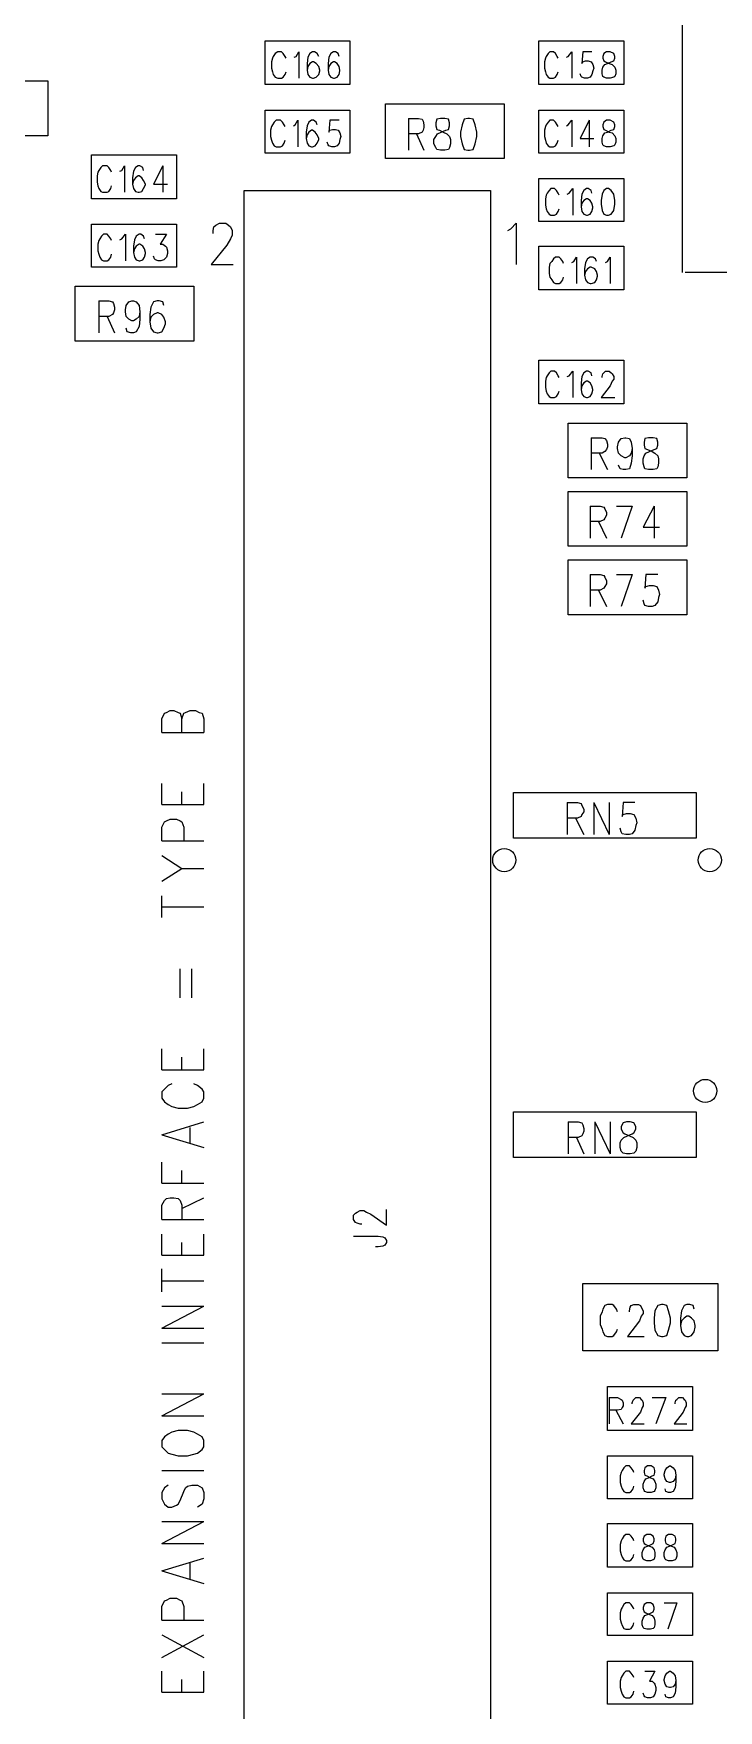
# Model space of a CAD drawing. Extents: x 11.9 to 28.1, y 10.8 to 21.2.
# Drawn here: x 15.631 to 16.382, y 16.204 to 18.042 of the extents above; entities that cross this region are included whole.
import ezdxf

# ---------------------------------------------------------------- set-up
doc = ezdxf.new("R2010")
doc.units = 0
doc.header["$MEASUREMENT"] = 0
doc.layers.add('LAYNR1', color=2, linetype='Continuous')

msp = doc.modelspace()

# ---------------------------------------------------------------- linework, layer by layer
at = {"layer": 'LAYNR1', "color": 7}
for points in [[(16.342, 17.78), (16.342, 18.094)], [(15.885, 18.034), (15.978, 18.034)], [(15.885, 17.986), (15.885, 18.034)], [(15.978, 18.034), (15.978, 17.986)], [(16.185, 17.986), (16.185, 18.034)], [(16.185, 18.034), (16.278, 18.034)], [(16.278, 18.034), (16.278, 17.986)], [(15.908, 18.015), (15.907, 18.017), (15.905, 18.02), (15.903, 18.022), (15.899, 18.022), (15.896, 18.02), (15.894, 18.017), (15.893, 18.015), (15.892, 18.011)], [(15.917, 18.016), (15.919, 18.017), (15.922, 18.022), (15.922, 17.993)], [(15.937, 18.022), (15.934, 18.02), (15.932, 18.016), (15.931, 18.009), (15.931, 18.002), (15.932, 17.997), (15.934, 17.994), (15.937, 17.993)], [(15.944, 18.017), (15.942, 18.02), (15.939, 18.022), (15.937, 18.022)], [(15.96, 18.022), (15.957, 18.02), (15.955, 18.016), (15.954, 18.009), (15.954, 18.002), (15.955, 17.997), (15.957, 17.994), (15.96, 17.993)], [(15.966, 18.017), (15.965, 18.02), (15.962, 18.022), (15.96, 18.022)], [(16.206, 18.015), (16.205, 18.017), (16.203, 18.02), (16.201, 18.022), (16.197, 18.022), (16.195, 18.02), (16.193, 18.017), (16.192, 18.015), (16.191, 18.011), (16.191, 18.004), (16.192, 18), (16.193, 17.997), (16.195, 17.994), (16.197, 17.993), (16.201, 17.993), (16.203, 17.994), (16.205, 17.997), (16.206, 18)], [(16.215, 18.016), (16.217, 18.017), (16.221, 18.022), (16.221, 17.993)], [(16.243, 18.022), (16.233, 18.022), (16.232, 18.009), (16.233, 18.011), (16.236, 18.012), (16.239, 18.012), (16.242, 18.011), (16.244, 18.008), (16.245, 18.004), (16.244, 18.001), (16.243, 17.997), (16.241, 17.994), (16.238, 17.993), (16.235, 17.993), (16.232, 17.994), (16.231, 17.995), (16.23, 17.998)], [(15.892, 18.011), (15.892, 18.004)], [(15.892, 18.004), (15.893, 18), (15.894, 17.997), (15.896, 17.994), (15.899, 17.993), (15.903, 17.993), (15.905, 17.994), (15.907, 17.997), (15.908, 18)], [(15.937, 18.011), (15.934, 18.009), (15.932, 18.006), (15.931, 18.002)], [(15.937, 17.993), (15.938, 17.993), (15.941, 17.994), (15.944, 17.997), (15.945, 18.001), (15.945, 18.002), (15.944, 18.006), (15.941, 18.009), (15.938, 18.011), (15.937, 18.011)], [(15.96, 18.011), (15.957, 18.009), (15.955, 18.006), (15.954, 18.002)], [(15.96, 17.993), (15.961, 17.993), (15.964, 17.994), (15.966, 17.997), (15.967, 18.001), (15.967, 18.002), (15.966, 18.006), (15.964, 18.009), (15.961, 18.011), (15.96, 18.011)], [(15.517, 17.99), (15.647, 17.99)], [(15.647, 17.99), (15.647, 17.93)], [(15.978, 17.986), (15.885, 17.986)], [(16.278, 17.986), (16.185, 17.986)], [(15.885, 17.958), (15.978, 17.958)], [(15.885, 17.911), (15.885, 17.958)], [(15.978, 17.958), (15.978, 17.911)], [(16.017, 17.965), (16.147, 17.965)], [(16.017, 17.905), (16.017, 17.965)], [(16.147, 17.965), (16.147, 17.905)], [(16.185, 17.958), (16.278, 17.958)], [(16.185, 17.911), (16.185, 17.958)], [(16.278, 17.958), (16.278, 17.911)], [(15.892, 17.94), (15.891, 17.936), (15.891, 17.929), (15.892, 17.925)], [(15.904, 17.945), (15.902, 17.947), (15.897, 17.947), (15.895, 17.945), (15.893, 17.942), (15.892, 17.94)], [(15.907, 17.94), (15.906, 17.942), (15.904, 17.945)], [(15.916, 17.941), (15.918, 17.942), (15.921, 17.947), (15.921, 17.918)], [(15.942, 17.942), (15.941, 17.945), (15.938, 17.947), (15.936, 17.947), (15.933, 17.945), (15.931, 17.941), (15.93, 17.934), (15.93, 17.927), (15.931, 17.922), (15.933, 17.919), (15.936, 17.918), (15.937, 17.918)], [(15.966, 17.947), (15.956, 17.947), (15.955, 17.934), (15.956, 17.936), (15.959, 17.937), (15.962, 17.937), (15.965, 17.936), (15.967, 17.933), (15.968, 17.929), (15.967, 17.926), (15.966, 17.922), (15.964, 17.919), (15.961, 17.918), (15.958, 17.918), (15.955, 17.919), (15.954, 17.92), (15.953, 17.923)], [(16.042, 17.949), (16.042, 17.914)], [(16.042, 17.949), (16.053, 17.949), (16.057, 17.948), (16.058, 17.946), (16.059, 17.942), (16.059, 17.939), (16.058, 17.936), (16.057, 17.934), (16.053, 17.932), (16.042, 17.932)], [(16.206, 17.94), (16.205, 17.942), (16.203, 17.945), (16.201, 17.947), (16.197, 17.947), (16.195, 17.945), (16.193, 17.942), (16.192, 17.94), (16.191, 17.936), (16.191, 17.929), (16.192, 17.925), (16.193, 17.922), (16.195, 17.919), (16.197, 17.918), (16.201, 17.918), (16.203, 17.919), (16.205, 17.922), (16.206, 17.925)], [(16.215, 17.941), (16.217, 17.942), (16.221, 17.947), (16.221, 17.918)], [(16.24, 17.947), (16.23, 17.927), (16.245, 17.927)], [(16.24, 17.947), (16.24, 17.918)], [(15.647, 17.93), (15.517, 17.93)], [(15.892, 17.925), (15.893, 17.922), (15.895, 17.919), (15.897, 17.918), (15.902, 17.918), (15.904, 17.919)], [(15.904, 17.919), (15.906, 17.922), (15.907, 17.925)], [(15.937, 17.936), (15.936, 17.936), (15.933, 17.934), (15.931, 17.931), (15.93, 17.927)], [(15.937, 17.918), (15.94, 17.919), (15.942, 17.922), (15.944, 17.926), (15.944, 17.927), (15.942, 17.931), (15.94, 17.934), (15.937, 17.936)], [(16.051, 17.932), (16.059, 17.914)], [(15.695, 17.861), (15.695, 17.909)], [(15.695, 17.909), (15.788, 17.909)], [(15.788, 17.909), (15.788, 17.861)], [(15.978, 17.911), (15.885, 17.911)], [(16.147, 17.905), (16.017, 17.905)], [(16.278, 17.911), (16.185, 17.911)], [(15.702, 17.89), (15.701, 17.886), (15.701, 17.879), (15.702, 17.875)], [(15.714, 17.895), (15.712, 17.897), (15.707, 17.897), (15.705, 17.895), (15.703, 17.892), (15.702, 17.89)], [(15.717, 17.89), (15.716, 17.892), (15.714, 17.895)], [(15.726, 17.891), (15.728, 17.892), (15.731, 17.897), (15.731, 17.868)], [(15.752, 17.892), (15.751, 17.895), (15.748, 17.897), (15.746, 17.897), (15.743, 17.895), (15.741, 17.891), (15.74, 17.884), (15.74, 17.877), (15.741, 17.872), (15.743, 17.869), (15.746, 17.868), (15.747, 17.868)], [(15.747, 17.886), (15.746, 17.886), (15.743, 17.884), (15.741, 17.881), (15.74, 17.877)], [(15.747, 17.868), (15.75, 17.869), (15.752, 17.872), (15.754, 17.876), (15.754, 17.877), (15.752, 17.881), (15.75, 17.884), (15.747, 17.886)], [(15.773, 17.897), (15.763, 17.877), (15.778, 17.877)], [(15.773, 17.897), (15.773, 17.868)], [(15.702, 17.875), (15.703, 17.872), (15.705, 17.869), (15.707, 17.868), (15.712, 17.868), (15.714, 17.869)], [(15.714, 17.869), (15.716, 17.872), (15.717, 17.875)], [(15.862, 15.636), (15.862, 17.87)], [(15.862, 17.87), (16.132, 17.87)], [(16.132, 17.87), (16.132, 15.513)], [(16.185, 17.836), (16.185, 17.883)], [(16.185, 17.883), (16.278, 17.883)], [(16.207, 17.865), (16.206, 17.867), (16.204, 17.87), (16.202, 17.872), (16.198, 17.872), (16.196, 17.87), (16.194, 17.867), (16.193, 17.865), (16.192, 17.861), (16.192, 17.854), (16.193, 17.85), (16.194, 17.847), (16.196, 17.844), (16.198, 17.843), (16.202, 17.843), (16.204, 17.844), (16.206, 17.847), (16.207, 17.85)], [(16.216, 17.866), (16.218, 17.867), (16.222, 17.872), (16.222, 17.843)], [(16.243, 17.867), (16.242, 17.87), (16.239, 17.872), (16.237, 17.872), (16.234, 17.87), (16.232, 17.866), (16.231, 17.859), (16.231, 17.852), (16.232, 17.847), (16.234, 17.844), (16.237, 17.843), (16.238, 17.843), (16.241, 17.844), (16.243, 17.847), (16.244, 17.851), (16.244, 17.852), (16.243, 17.856), (16.241, 17.859), (16.238, 17.861), (16.237, 17.861), (16.234, 17.859), (16.232, 17.856), (16.231, 17.852)], [(16.278, 17.883), (16.278, 17.836)], [(15.788, 17.861), (15.695, 17.861)], [(15.695, 17.786), (15.695, 17.833)], [(15.695, 17.833), (15.788, 17.833)], [(15.788, 17.833), (15.788, 17.786)], [(15.828, 17.823), (15.828, 17.826), (15.829, 17.83), (15.831, 17.832), (15.835, 17.834), (15.842, 17.834), (15.845, 17.832), (15.847, 17.83), (15.849, 17.826), (15.849, 17.821), (15.847, 17.817), (15.843, 17.81), (15.826, 17.789)], [(16.151, 17.826), (16.154, 17.828), (16.16, 17.834), (16.16, 17.789)], [(16.278, 17.836), (16.185, 17.836)], [(15.717, 17.815), (15.716, 17.817), (15.714, 17.82), (15.712, 17.822), (15.708, 17.822), (15.706, 17.82), (15.704, 17.817), (15.703, 17.815), (15.702, 17.811), (15.702, 17.804), (15.703, 17.8), (15.704, 17.797), (15.706, 17.794), (15.708, 17.793), (15.712, 17.793), (15.714, 17.794), (15.716, 17.797), (15.717, 17.8)], [(15.726, 17.816), (15.728, 17.817), (15.732, 17.822), (15.732, 17.793)], [(15.753, 17.817), (15.752, 17.82), (15.749, 17.822), (15.747, 17.822), (15.744, 17.82), (15.742, 17.816), (15.741, 17.809), (15.741, 17.802), (15.742, 17.797), (15.744, 17.794), (15.747, 17.793), (15.748, 17.793), (15.751, 17.794), (15.753, 17.797), (15.754, 17.801), (15.754, 17.802), (15.753, 17.806), (15.751, 17.809), (15.748, 17.811), (15.747, 17.811), (15.744, 17.809), (15.742, 17.806), (15.741, 17.802)], [(15.765, 17.822), (15.777, 17.822), (15.77, 17.811), (15.773, 17.811), (15.776, 17.809), (15.777, 17.808), (15.778, 17.804), (15.778, 17.801), (15.777, 17.797), (15.774, 17.794), (15.771, 17.793), (15.768, 17.793), (15.765, 17.794), (15.764, 17.795), (15.763, 17.798)], [(16.185, 17.761), (16.185, 17.809)], [(16.185, 17.809), (16.278, 17.809)], [(16.212, 17.79), (16.211, 17.792), (16.209, 17.795), (16.207, 17.797), (16.203, 17.797), (16.201, 17.795), (16.199, 17.792), (16.197, 17.79), (16.196, 17.786), (16.196, 17.779), (16.197, 17.775), (16.199, 17.772), (16.201, 17.769), (16.203, 17.768), (16.207, 17.768), (16.209, 17.769), (16.211, 17.772), (16.212, 17.775)], [(16.221, 17.791), (16.223, 17.792), (16.226, 17.797)], [(16.226, 17.797), (16.226, 17.768)], [(16.248, 17.792), (16.247, 17.795), (16.244, 17.797), (16.241, 17.797), (16.238, 17.795), (16.236, 17.791), (16.235, 17.784), (16.235, 17.777), (16.236, 17.772), (16.238, 17.769), (16.241, 17.768), (16.242, 17.768), (16.246, 17.769), (16.248, 17.772), (16.249, 17.776)], [(16.258, 17.791), (16.26, 17.792)], [(16.26, 17.792), (16.263, 17.797), (16.263, 17.768)], [(16.278, 17.809), (16.278, 17.761)], [(15.788, 17.786), (15.695, 17.786)], [(15.826, 17.789), (15.85, 17.789)], [(16.249, 17.777), (16.248, 17.781), (16.246, 17.784), (16.242, 17.786), (16.241, 17.786), (16.238, 17.784), (16.236, 17.781), (16.235, 17.777)], [(16.249, 17.776), (16.249, 17.777)], [(18.702, 17.78), (16.345, 17.78)], [(15.677, 17.705), (15.677, 17.765)], [(15.677, 17.765), (15.807, 17.765)], [(15.807, 17.765), (15.807, 17.705)], [(16.278, 17.761), (16.185, 17.761)], [(15.703, 17.749), (15.703, 17.714)], [(15.703, 17.749), (15.714, 17.749), (15.718, 17.748), (15.719, 17.746), (15.72, 17.742), (15.72, 17.739), (15.719, 17.736), (15.718, 17.734), (15.714, 17.732), (15.703, 17.732)], [(15.748, 17.737), (15.747, 17.732), (15.744, 17.729), (15.741, 17.727), (15.739, 17.727), (15.736, 17.729), (15.733, 17.732), (15.732, 17.737), (15.732, 17.739), (15.733, 17.744), (15.736, 17.748), (15.739, 17.749), (15.741, 17.749), (15.744, 17.748), (15.747, 17.744), (15.748, 17.737), (15.748, 17.729), (15.747, 17.721), (15.744, 17.715), (15.741, 17.714), (15.738, 17.714), (15.734, 17.715), (15.733, 17.719)], [(15.774, 17.744), (15.773, 17.748), (15.769, 17.749), (15.767, 17.749), (15.763, 17.748), (15.76, 17.742), (15.759, 17.734), (15.759, 17.726), (15.76, 17.719), (15.763, 17.715), (15.767, 17.714), (15.768, 17.714), (15.772, 17.715), (15.774, 17.719), (15.776, 17.724), (15.776, 17.726), (15.774, 17.731), (15.772, 17.734), (15.768, 17.736), (15.767, 17.736), (15.763, 17.734), (15.76, 17.731), (15.759, 17.726)], [(15.712, 17.732), (15.72, 17.714)], [(15.807, 17.705), (15.677, 17.705)], [(16.185, 17.684), (16.278, 17.684)], [(16.185, 17.636), (16.185, 17.684)], [(16.278, 17.684), (16.278, 17.636)], [(16.207, 17.665), (16.206, 17.667), (16.204, 17.67), (16.202, 17.672), (16.198, 17.672), (16.196, 17.67), (16.194, 17.667), (16.193, 17.665), (16.192, 17.661), (16.192, 17.654), (16.193, 17.65), (16.194, 17.647), (16.196, 17.644), (16.198, 17.643), (16.202, 17.643), (16.204, 17.644), (16.206, 17.647), (16.207, 17.65)], [(16.216, 17.666), (16.218, 17.667), (16.222, 17.672), (16.222, 17.643)], [(16.243, 17.667), (16.242, 17.67), (16.239, 17.672), (16.237, 17.672), (16.234, 17.67), (16.232, 17.666), (16.231, 17.659), (16.231, 17.652), (16.232, 17.647), (16.234, 17.644), (16.237, 17.643), (16.238, 17.643), (16.241, 17.644), (16.243, 17.647), (16.244, 17.651), (16.244, 17.652), (16.243, 17.656), (16.241, 17.659), (16.238, 17.661), (16.237, 17.661), (16.234, 17.659), (16.232, 17.656), (16.231, 17.652)], [(16.254, 17.665), (16.254, 17.666), (16.255, 17.669), (16.256, 17.67), (16.258, 17.672), (16.262, 17.672), (16.264, 17.67), (16.265, 17.669), (16.267, 17.666), (16.267, 17.663), (16.265, 17.661), (16.263, 17.656), (16.253, 17.643), (16.268, 17.643)], [(16.278, 17.636), (16.185, 17.636)], [(16.217, 17.555), (16.217, 17.615)], [(16.217, 17.615), (16.347, 17.615)], [(16.347, 17.615), (16.347, 17.555)], [(16.242, 17.599), (16.242, 17.564)], [(16.242, 17.599), (16.254, 17.599)], [(16.254, 17.599), (16.257, 17.598)], [(16.257, 17.598), (16.259, 17.596)], [(16.259, 17.596), (16.26, 17.592)], [(16.26, 17.592), (16.26, 17.589)], [(16.271, 17.589), (16.272, 17.594)], [(16.272, 17.594), (16.275, 17.598)], [(16.275, 17.598), (16.279, 17.599)], [(16.279, 17.599), (16.28, 17.599)], [(16.28, 17.599), (16.284, 17.598)], [(16.284, 17.598), (16.286, 17.594)], [(16.286, 17.594), (16.287, 17.587)], [(16.301, 17.598), (16.3, 17.594)], [(16.3, 17.594), (16.3, 17.591)], [(16.3, 17.591), (16.301, 17.587)], [(16.305, 17.599), (16.301, 17.598)], [(16.31, 17.599), (16.305, 17.599)], [(16.314, 17.598), (16.31, 17.599)], [(16.315, 17.594), (16.314, 17.598)], [(16.314, 17.587), (16.315, 17.591)], [(16.315, 17.591), (16.315, 17.594)], [(16.254, 17.582), (16.242, 17.582)], [(16.251, 17.582), (16.26, 17.564)], [(16.257, 17.584), (16.254, 17.582)], [(16.259, 17.586), (16.257, 17.584)], [(16.26, 17.589), (16.259, 17.586)], [(16.271, 17.587), (16.271, 17.589)], [(16.272, 17.582), (16.271, 17.587)], [(16.275, 17.579), (16.272, 17.582)], [(16.279, 17.577), (16.275, 17.579)], [(16.28, 17.577), (16.279, 17.577)], [(16.284, 17.579), (16.28, 17.577)], [(16.286, 17.582), (16.284, 17.579)], [(16.287, 17.587), (16.286, 17.582)], [(16.287, 17.579), (16.286, 17.571)], [(16.287, 17.587), (16.287, 17.579)], [(16.299, 17.576), (16.3, 17.579)], [(16.299, 17.571), (16.299, 17.576)], [(16.3, 17.579), (16.302, 17.582)], [(16.301, 17.587), (16.304, 17.586)], [(16.302, 17.582), (16.306, 17.584)], [(16.304, 17.586), (16.309, 17.584)], [(16.306, 17.584), (16.311, 17.586)], [(16.309, 17.584), (16.312, 17.582)], [(16.311, 17.586), (16.314, 17.587)], [(16.312, 17.582), (16.315, 17.579)], [(16.315, 17.579), (16.316, 17.576)], [(16.316, 17.576), (16.316, 17.571)], [(16.347, 17.555), (16.217, 17.555)], [(16.274, 17.565), (16.272, 17.569)], [(16.277, 17.564), (16.274, 17.565)], [(16.28, 17.564), (16.277, 17.564)], [(16.284, 17.565), (16.28, 17.564)], [(16.286, 17.571), (16.284, 17.565)], [(16.3, 17.567), (16.299, 17.571)], [(16.301, 17.565), (16.3, 17.567)], [(16.305, 17.564), (16.301, 17.565)], [(16.31, 17.564), (16.305, 17.564)], [(16.314, 17.565), (16.31, 17.564)], [(16.315, 17.567), (16.314, 17.565)], [(16.316, 17.571), (16.315, 17.567)], [(16.217, 17.48), (16.217, 17.54)], [(16.217, 17.54), (16.347, 17.54)], [(16.347, 17.54), (16.347, 17.48)], [(16.241, 17.524), (16.241, 17.489)], [(16.241, 17.524), (16.252, 17.524)], [(16.252, 17.524), (16.256, 17.523)], [(16.256, 17.523), (16.257, 17.521)], [(16.257, 17.521), (16.259, 17.517)], [(16.259, 17.517), (16.259, 17.514)], [(16.27, 17.524), (16.287, 17.524)], [(16.287, 17.524), (16.275, 17.489)], [(16.311, 17.524), (16.299, 17.501)], [(16.311, 17.524), (16.311, 17.489)], [(16.252, 17.507), (16.241, 17.507)], [(16.25, 17.507), (16.259, 17.489)], [(16.256, 17.509), (16.252, 17.507)], [(16.257, 17.511), (16.256, 17.509)], [(16.259, 17.514), (16.257, 17.511)], [(16.299, 17.501), (16.317, 17.501)], [(16.347, 17.48), (16.217, 17.48)], [(16.217, 17.405), (16.217, 17.465)], [(16.217, 17.465), (16.347, 17.465)], [(16.347, 17.465), (16.347, 17.405)], [(16.241, 17.449), (16.241, 17.414)], [(16.241, 17.449), (16.252, 17.449)], [(16.252, 17.449), (16.256, 17.448)], [(16.256, 17.448), (16.257, 17.446)], [(16.257, 17.446), (16.259, 17.442)], [(16.27, 17.449), (16.287, 17.449)], [(16.287, 17.449), (16.275, 17.414)], [(16.302, 17.449), (16.301, 17.434)], [(16.315, 17.449), (16.302, 17.449)], [(16.252, 17.432), (16.241, 17.432)], [(16.25, 17.432), (16.259, 17.414)], [(16.256, 17.434), (16.252, 17.432)], [(16.257, 17.436), (16.256, 17.434)], [(16.259, 17.439), (16.257, 17.436)], [(16.259, 17.442), (16.259, 17.439)], [(16.301, 17.434), (16.302, 17.436)], [(16.302, 17.436), (16.306, 17.437)], [(16.306, 17.437), (16.31, 17.437)], [(16.31, 17.437), (16.314, 17.436)], [(16.314, 17.436), (16.316, 17.432)], [(16.316, 17.432), (16.317, 17.427)], [(16.317, 17.427), (16.316, 17.424)], [(16.3, 17.417), (16.299, 17.421)], [(16.301, 17.415), (16.3, 17.417)], [(16.305, 17.414), (16.301, 17.415)], [(16.309, 17.414), (16.305, 17.414)], [(16.312, 17.415), (16.309, 17.414)], [(16.315, 17.419), (16.312, 17.415)], [(16.316, 17.424), (16.315, 17.419)], [(16.347, 17.405), (16.217, 17.405)], [(15.772, 17.291), (15.775, 17.297)], [(15.775, 17.297), (15.777, 17.298)], [(15.777, 17.298), (15.781, 17.3)], [(15.781, 17.3), (15.785, 17.3)], [(15.785, 17.3), (15.79, 17.298)], [(15.79, 17.298), (15.792, 17.297)], [(15.792, 17.297), (15.794, 17.291)], [(15.794, 17.291), (15.796, 17.297)], [(15.796, 17.297), (15.798, 17.298)], [(15.798, 17.298), (15.803, 17.3)], [(15.803, 17.3), (15.809, 17.3)], [(15.809, 17.3), (15.813, 17.298)], [(15.813, 17.298), (15.816, 17.297)], [(15.816, 17.297), (15.818, 17.291)], [(15.772, 17.276), (15.772, 17.291)], [(15.794, 17.276), (15.794, 17.291)], [(15.818, 17.291), (15.818, 17.276)], [(15.772, 17.276), (15.818, 17.276)], [(15.772, 17.197), (15.772, 17.22)], [(15.794, 17.197), (15.794, 17.211)], [(15.818, 17.197), (15.818, 17.22)], [(16.157, 17.21), (16.357, 17.21)], [(16.157, 17.16), (16.157, 17.21)], [(16.357, 17.21), (16.357, 17.16)], [(15.772, 17.197), (15.818, 17.197)], [(16.216, 17.199), (16.216, 17.164)], [(16.216, 17.199), (16.227, 17.199)], [(16.227, 17.199), (16.231, 17.198)], [(16.231, 17.198), (16.232, 17.196)], [(16.232, 17.186), (16.231, 17.184)], [(16.232, 17.196), (16.234, 17.192)], [(16.234, 17.189), (16.232, 17.186)], [(16.234, 17.192), (16.234, 17.189)], [(16.245, 17.199), (16.245, 17.164)], [(16.245, 17.199), (16.262, 17.164)], [(16.262, 17.199), (16.262, 17.164)], [(16.277, 17.199), (16.276, 17.184)], [(16.276, 17.184), (16.277, 17.186)], [(16.29, 17.199), (16.277, 17.199)], [(16.277, 17.186), (16.281, 17.187)], [(16.281, 17.187), (16.285, 17.187)], [(16.285, 17.187), (16.289, 17.186)], [(16.289, 17.186), (16.291, 17.182)], [(15.772, 17.172), (15.775, 17.178)], [(15.772, 17.157), (15.772, 17.172)], [(15.775, 17.178), (15.777, 17.179)], [(15.777, 17.179), (15.781, 17.181)], [(15.781, 17.181), (15.788, 17.181)], [(15.788, 17.181), (15.792, 17.179)], [(15.792, 17.179), (15.794, 17.178)], [(15.794, 17.178), (15.796, 17.172)], [(15.796, 17.172), (15.796, 17.157)], [(16.227, 17.182), (16.216, 17.182)], [(16.225, 17.182), (16.234, 17.164)], [(16.231, 17.184), (16.227, 17.182)], [(16.275, 17.167), (16.274, 17.171)], [(16.276, 17.165), (16.275, 17.167)], [(16.29, 17.169), (16.287, 17.165)], [(16.291, 17.174), (16.29, 17.169)], [(16.291, 17.182), (16.292, 17.177)], [(16.292, 17.177), (16.291, 17.174)], [(15.772, 17.157), (15.818, 17.157)], [(16.357, 17.16), (16.157, 17.16)], [(16.28, 17.164), (16.276, 17.165)], [(16.284, 17.164), (16.28, 17.164)], [(16.287, 17.165), (16.284, 17.164)], [(15.772, 17.141), (15.794, 17.127)], [(15.772, 17.113), (15.794, 17.127)], [(15.794, 17.127), (15.818, 17.127)], [(15.772, 17.073), (15.772, 17.097)], [(15.772, 17.085), (15.818, 17.085)], [(15.792, 16.985), (15.792, 17.017)], [(15.805, 16.985), (15.805, 17.017)], [(15.772, 16.906), (15.772, 16.929)], [(15.818, 16.906), (15.818, 16.929)], [(15.794, 16.906), (15.794, 16.92)], [(15.772, 16.906), (15.818, 16.906)], [(15.775, 16.885), (15.772, 16.882)], [(15.772, 16.882), (15.772, 16.875)], [(15.772, 16.875), (15.775, 16.871)], [(15.779, 16.889), (15.775, 16.885)], [(15.783, 16.891), (15.779, 16.889)], [(15.811, 16.889), (15.807, 16.891)], [(15.816, 16.885), (15.811, 16.889)], [(15.818, 16.882), (15.816, 16.885)], [(15.816, 16.871), (15.818, 16.875)], [(15.818, 16.875), (15.818, 16.882)], [(15.775, 16.871), (15.779, 16.868)], [(15.779, 16.868), (15.783, 16.866)], [(15.783, 16.866), (15.79, 16.864)], [(15.79, 16.864), (15.8, 16.864)], [(15.8, 16.864), (15.807, 16.866)], [(15.807, 16.866), (15.811, 16.868)], [(15.811, 16.868), (15.816, 16.871)], [(16.157, 16.81), (16.157, 16.86)], [(16.157, 16.86), (16.357, 16.86)], [(16.357, 16.86), (16.357, 16.81)], [(15.772, 16.835), (15.818, 16.849)], [(15.803, 16.826), (15.803, 16.843)], [(16.217, 16.849), (16.217, 16.814)], [(16.217, 16.849), (16.228, 16.849), (16.232, 16.848), (16.233, 16.846), (16.234, 16.842), (16.234, 16.839), (16.233, 16.836), (16.232, 16.834), (16.228, 16.832), (16.217, 16.832)], [(16.246, 16.849), (16.246, 16.814)], [(16.246, 16.849), (16.263, 16.814)], [(16.263, 16.849), (16.263, 16.814)], [(15.772, 16.835), (15.818, 16.821)], [(16.226, 16.832), (16.234, 16.814)], [(15.772, 16.782), (15.772, 16.805)], [(16.357, 16.81), (16.157, 16.81)], [(15.772, 16.782), (15.818, 16.782)], [(15.794, 16.782), (15.794, 16.796)], [(15.772, 16.758), (15.775, 16.763)], [(15.775, 16.763), (15.777, 16.765)], [(15.777, 16.765), (15.781, 16.766)], [(15.781, 16.766), (15.785, 16.766)], [(15.785, 16.766), (15.79, 16.765)], [(15.79, 16.765), (15.792, 16.763)], [(15.792, 16.763), (15.794, 16.758)], [(15.794, 16.754), (15.818, 16.766)], [(15.772, 16.742), (15.772, 16.758)], [(15.794, 16.758), (15.794, 16.742)], [(15.991, 16.737), (15.989, 16.737), (15.986, 16.738), (15.984, 16.739), (15.982, 16.742), (15.982, 16.747), (15.984, 16.749), (15.986, 16.75), (15.989, 16.752), (15.993, 16.752), (15.996, 16.75), (16.001, 16.748), (16.018, 16.736), (16.018, 16.753)], [(15.772, 16.742), (15.818, 16.742)], [(15.772, 16.703), (15.772, 16.726)], [(15.818, 16.703), (15.818, 16.726)], [(15.794, 16.703), (15.794, 16.717)], [(15.982, 16.724), (16.009, 16.724), (16.014, 16.723), (16.016, 16.722), (16.018, 16.719), (16.018, 16.717), (16.016, 16.714), (16.014, 16.713), (16.009, 16.712), (16.006, 16.712)], [(15.772, 16.703), (15.818, 16.703)], [(15.772, 16.663), (15.772, 16.688)], [(15.772, 16.675), (15.818, 16.675)], [(16.233, 16.598), (16.233, 16.672)], [(16.233, 16.672), (16.381, 16.672)], [(16.381, 16.672), (16.381, 16.598)], [(15.772, 16.623), (15.818, 16.647)], [(15.772, 16.647), (15.818, 16.647)], [(16.254, 16.641), (16.252, 16.636)], [(16.252, 16.636), (16.252, 16.627)], [(16.255, 16.644), (16.254, 16.641)], [(16.257, 16.648), (16.255, 16.644)], [(16.26, 16.649), (16.257, 16.648)], [(16.265, 16.649), (16.26, 16.649)], [(16.267, 16.648), (16.265, 16.649)], [(16.27, 16.644), (16.267, 16.648)], [(16.271, 16.641), (16.27, 16.644)], [(16.284, 16.642), (16.285, 16.646)], [(16.284, 16.641), (16.284, 16.642)], [(16.285, 16.646), (16.286, 16.648)], [(16.286, 16.648), (16.289, 16.649)], [(16.289, 16.649), (16.294, 16.649)], [(16.294, 16.649), (16.296, 16.648)], [(16.297, 16.636), (16.295, 16.631)], [(16.296, 16.648), (16.297, 16.646)], [(16.297, 16.646), (16.299, 16.642)], [(16.299, 16.639), (16.297, 16.636)], [(16.299, 16.642), (16.299, 16.639)], [(16.312, 16.642), (16.311, 16.634)], [(16.311, 16.634), (16.311, 16.629)], [(16.315, 16.648), (16.312, 16.642)], [(16.319, 16.649), (16.315, 16.648)], [(16.321, 16.649), (16.319, 16.649)], [(16.325, 16.648), (16.321, 16.649)], [(16.327, 16.642), (16.325, 16.648)], [(16.329, 16.634), (16.327, 16.642)], [(16.329, 16.629), (16.329, 16.634)], [(16.341, 16.642), (16.34, 16.634)], [(16.34, 16.634), (16.34, 16.626)], [(16.344, 16.648), (16.341, 16.642)], [(16.344, 16.634), (16.341, 16.631)], [(16.347, 16.649), (16.344, 16.648)], [(16.347, 16.636), (16.344, 16.634)], [(16.35, 16.649), (16.347, 16.649)], [(16.349, 16.636), (16.347, 16.636)], [(16.352, 16.634), (16.349, 16.636)], [(16.354, 16.648), (16.35, 16.649)], [(16.355, 16.631), (16.352, 16.634)], [(16.355, 16.644), (16.354, 16.648)], [(15.772, 16.623), (15.818, 16.623)], [(16.252, 16.627), (16.254, 16.622)], [(16.254, 16.622), (16.255, 16.619)], [(16.255, 16.619), (16.257, 16.615)], [(16.267, 16.615), (16.27, 16.619)], [(16.27, 16.619), (16.271, 16.622)], [(16.295, 16.631), (16.282, 16.614)], [(16.311, 16.629), (16.312, 16.621)], [(16.312, 16.621), (16.315, 16.615)], [(16.325, 16.615), (16.327, 16.621)], [(16.327, 16.621), (16.329, 16.629)], [(16.341, 16.631), (16.34, 16.626)], [(16.34, 16.626), (16.341, 16.619)], [(16.341, 16.619), (16.344, 16.615)], [(16.352, 16.615), (16.355, 16.619)], [(16.356, 16.626), (16.355, 16.631)], [(16.355, 16.619), (16.356, 16.624)], [(16.356, 16.624), (16.356, 16.626)], [(15.772, 16.607), (15.818, 16.607)], [(16.381, 16.598), (16.233, 16.598)], [(16.257, 16.615), (16.26, 16.614)], [(16.26, 16.614), (16.265, 16.614)], [(16.265, 16.614), (16.267, 16.615)], [(16.282, 16.614), (16.3, 16.614)], [(16.315, 16.615), (16.319, 16.614)], [(16.319, 16.614), (16.321, 16.614)], [(16.321, 16.614), (16.325, 16.615)], [(16.344, 16.615), (16.347, 16.614)], [(16.347, 16.614), (16.349, 16.614)], [(16.349, 16.614), (16.352, 16.615)], [(15.772, 16.527), (15.818, 16.551)], [(15.772, 16.551), (15.818, 16.551)], [(16.26, 16.511), (16.26, 16.559)], [(16.26, 16.559), (16.353, 16.559)], [(16.262, 16.547), (16.262, 16.518)], [(16.262, 16.547), (16.271, 16.547), (16.275, 16.545), (16.276, 16.544), (16.277, 16.541), (16.277, 16.538), (16.276, 16.536), (16.275, 16.534), (16.271, 16.533), (16.262, 16.533)], [(16.287, 16.54), (16.287, 16.541), (16.288, 16.544), (16.289, 16.545), (16.291, 16.547), (16.295, 16.547), (16.297, 16.545), (16.298, 16.544), (16.299, 16.541), (16.299, 16.538), (16.298, 16.536), (16.296, 16.531), (16.286, 16.518), (16.3, 16.518)], [(16.309, 16.547), (16.324, 16.547)], [(16.324, 16.547), (16.313, 16.518)], [(16.334, 16.54), (16.334, 16.541), (16.335, 16.544)], [(16.335, 16.544), (16.336, 16.545), (16.338, 16.547), (16.342, 16.547), (16.344, 16.545), (16.345, 16.544), (16.346, 16.541)], [(16.353, 16.559), (16.353, 16.511)], [(15.772, 16.527), (15.818, 16.527)], [(16.269, 16.533), (16.277, 16.518)], [(16.346, 16.538), (16.345, 16.536), (16.343, 16.531), (16.333, 16.518), (16.347, 16.518)], [(16.346, 16.541), (16.346, 16.538)], [(15.779, 16.507), (15.775, 16.504)], [(15.783, 16.509), (15.779, 16.507)], [(15.79, 16.511), (15.783, 16.509)], [(15.8, 16.511), (15.79, 16.511)], [(15.807, 16.509), (15.8, 16.511)], [(15.811, 16.507), (15.807, 16.509)], [(15.816, 16.504), (15.811, 16.507)], [(16.353, 16.511), (16.26, 16.511)], [(15.775, 16.504), (15.772, 16.5)], [(15.772, 16.5), (15.772, 16.493)], [(15.772, 16.493), (15.775, 16.49)], [(15.775, 16.49), (15.779, 16.486)], [(15.811, 16.486), (15.816, 16.49)], [(15.818, 16.5), (15.816, 16.504)], [(15.816, 16.49), (15.818, 16.493)], [(15.818, 16.493), (15.818, 16.5)], [(15.779, 16.486), (15.783, 16.485)], [(15.783, 16.485), (15.79, 16.483)], [(15.79, 16.483), (15.8, 16.483)], [(15.8, 16.483), (15.807, 16.485)], [(15.807, 16.485), (15.811, 16.486)], [(16.26, 16.436), (16.26, 16.483)], [(16.26, 16.483), (16.353, 16.483)], [(16.289, 16.465), (16.288, 16.467), (16.286, 16.47), (16.284, 16.472), (16.28, 16.472), (16.278, 16.47), (16.276, 16.467), (16.275, 16.465), (16.274, 16.461), (16.274, 16.454), (16.275, 16.45), (16.276, 16.447), (16.278, 16.444), (16.28, 16.443), (16.284, 16.443), (16.286, 16.444), (16.288, 16.447), (16.289, 16.45)], [(16.335, 16.462), (16.334, 16.458), (16.332, 16.455), (16.329, 16.454), (16.328, 16.454), (16.325, 16.455), (16.323, 16.458), (16.322, 16.462), (16.322, 16.463), (16.323, 16.467), (16.325, 16.47), (16.328, 16.472), (16.329, 16.472), (16.332, 16.47), (16.334, 16.467), (16.335, 16.462), (16.335, 16.455), (16.334, 16.448), (16.332, 16.444), (16.329, 16.443), (16.327, 16.443), (16.324, 16.444), (16.323, 16.447)], [(16.353, 16.483), (16.353, 16.436)], [(15.772, 16.467), (15.818, 16.467)], [(15.779, 16.451), (15.775, 16.448)], [(15.8, 16.45), (15.805, 16.451)], [(15.805, 16.451), (15.811, 16.451)], [(15.811, 16.451), (15.816, 16.448)], [(15.775, 16.448), (15.772, 16.443)], [(15.772, 16.443), (15.772, 16.436)], [(15.772, 16.436), (15.775, 16.43)], [(15.79, 16.43), (15.792, 16.434)], [(15.792, 16.434), (15.796, 16.444)], [(15.796, 16.444), (15.798, 16.448)], [(15.798, 16.448), (15.8, 16.45)], [(15.816, 16.448), (15.818, 16.443)], [(15.818, 16.436), (15.816, 16.43)], [(15.818, 16.443), (15.818, 16.436)], [(16.353, 16.436), (16.26, 16.436)], [(15.775, 16.43), (15.779, 16.427)], [(15.779, 16.427), (15.783, 16.427)], [(15.783, 16.427), (15.788, 16.429)], [(15.788, 16.429), (15.79, 16.43)], [(15.816, 16.43), (15.811, 16.427)], [(15.772, 16.387), (15.818, 16.411)], [(15.772, 16.411), (15.818, 16.411)], [(16.26, 16.361), (16.26, 16.409)], [(16.26, 16.409), (16.353, 16.409)], [(16.289, 16.39), (16.288, 16.392), (16.286, 16.395), (16.284, 16.397), (16.28, 16.397), (16.278, 16.395), (16.276, 16.392), (16.275, 16.39), (16.274, 16.386), (16.274, 16.379), (16.275, 16.375), (16.276, 16.372), (16.278, 16.369), (16.28, 16.368), (16.284, 16.368), (16.286, 16.369), (16.288, 16.372), (16.289, 16.375)], [(16.303, 16.397), (16.3, 16.395), (16.299, 16.392), (16.299, 16.39), (16.3, 16.387), (16.302, 16.386), (16.306, 16.384), (16.309, 16.383), (16.311, 16.38), (16.312, 16.377)], [(16.301, 16.383), (16.304, 16.384), (16.308, 16.386), (16.31, 16.387), (16.311, 16.39), (16.311, 16.392), (16.31, 16.395), (16.307, 16.397), (16.303, 16.397)], [(16.324, 16.395), (16.323, 16.392), (16.323, 16.39), (16.324, 16.387)], [(16.327, 16.397), (16.324, 16.395)], [(16.335, 16.392), (16.334, 16.395), (16.331, 16.397), (16.327, 16.397)], [(16.353, 16.409), (16.353, 16.361)], [(15.772, 16.387), (15.818, 16.387)], [(16.312, 16.373), (16.311, 16.37), (16.31, 16.369), (16.307, 16.368), (16.303, 16.368), (16.3, 16.369), (16.299, 16.37), (16.298, 16.373), (16.298, 16.377), (16.299, 16.38), (16.301, 16.383)], [(16.312, 16.377), (16.312, 16.373)], [(16.324, 16.369), (16.323, 16.37), (16.322, 16.373), (16.322, 16.377), (16.323, 16.38), (16.325, 16.383), (16.328, 16.384), (16.332, 16.386), (16.334, 16.387), (16.335, 16.39)], [(16.324, 16.387), (16.326, 16.386), (16.33, 16.384), (16.333, 16.383), (16.335, 16.38)], [(16.335, 16.39), (16.335, 16.392)], [(16.335, 16.38), (16.336, 16.377), (16.336, 16.373), (16.335, 16.37)], [(15.772, 16.357), (15.818, 16.371)], [(15.803, 16.348), (15.803, 16.366)], [(16.353, 16.361), (16.26, 16.361)], [(16.335, 16.37), (16.334, 16.369), (16.331, 16.368), (16.327, 16.368), (16.324, 16.369)], [(15.772, 16.357), (15.818, 16.343)], [(15.772, 16.318), (15.775, 16.324)], [(15.775, 16.324), (15.777, 16.325)], [(15.777, 16.325), (15.781, 16.327)], [(15.781, 16.327), (15.788, 16.327)], [(15.788, 16.327), (15.792, 16.325)], [(15.792, 16.325), (15.794, 16.324)], [(15.794, 16.324), (15.796, 16.318)], [(16.26, 16.286), (16.26, 16.333)], [(16.26, 16.333), (16.353, 16.333)], [(16.289, 16.315), (16.288, 16.317), (16.286, 16.32), (16.284, 16.322), (16.28, 16.322), (16.278, 16.32), (16.276, 16.317), (16.275, 16.315), (16.274, 16.311), (16.274, 16.304), (16.275, 16.3), (16.276, 16.297), (16.278, 16.294), (16.28, 16.293), (16.284, 16.293), (16.286, 16.294), (16.288, 16.297), (16.289, 16.3)], [(16.303, 16.322), (16.3, 16.32), (16.299, 16.317), (16.299, 16.315), (16.3, 16.312), (16.302, 16.311), (16.306, 16.309), (16.309, 16.308), (16.311, 16.305), (16.312, 16.302)], [(16.301, 16.308), (16.304, 16.309), (16.308, 16.311), (16.31, 16.312), (16.311, 16.315), (16.311, 16.317), (16.31, 16.32), (16.307, 16.322), (16.303, 16.322)], [(16.322, 16.322), (16.336, 16.322)], [(16.336, 16.322), (16.326, 16.293)], [(16.353, 16.333), (16.353, 16.286)], [(15.772, 16.303), (15.772, 16.318)], [(15.796, 16.318), (15.796, 16.303)], [(16.312, 16.298), (16.311, 16.295), (16.31, 16.294), (16.307, 16.293), (16.303, 16.293), (16.3, 16.294), (16.299, 16.295), (16.298, 16.298), (16.298, 16.302), (16.299, 16.305), (16.301, 16.308)], [(15.772, 16.303), (15.818, 16.303)], [(15.772, 16.262), (15.818, 16.287)], [(15.772, 16.287), (15.818, 16.262)], [(16.353, 16.286), (16.26, 16.286)], [(16.312, 16.302), (16.312, 16.298)], [(16.26, 16.211), (16.26, 16.258)], [(16.26, 16.258), (16.353, 16.258)], [(16.353, 16.258), (16.353, 16.211)], [(15.772, 16.224), (15.772, 16.247)], [(15.794, 16.224), (15.794, 16.238)], [(15.818, 16.224), (15.818, 16.247)], [(16.289, 16.24), (16.288, 16.242), (16.286, 16.245), (16.284, 16.247), (16.28, 16.247), (16.278, 16.245), (16.276, 16.242), (16.275, 16.24), (16.274, 16.236), (16.274, 16.229), (16.275, 16.225), (16.276, 16.222), (16.278, 16.219), (16.28, 16.218), (16.284, 16.218), (16.286, 16.219), (16.288, 16.222), (16.289, 16.225)], [(16.301, 16.247), (16.312, 16.247), (16.306, 16.236), (16.309, 16.236), (16.311, 16.234), (16.312, 16.233), (16.313, 16.229), (16.313, 16.226), (16.312, 16.222), (16.31, 16.219), (16.307, 16.218), (16.304, 16.218), (16.301, 16.219), (16.3, 16.22), (16.299, 16.223)], [(16.335, 16.237), (16.334, 16.233), (16.332, 16.23), (16.329, 16.229), (16.328, 16.229), (16.325, 16.23), (16.323, 16.233), (16.322, 16.237), (16.322, 16.238), (16.323, 16.242), (16.325, 16.245), (16.328, 16.247), (16.329, 16.247), (16.332, 16.245), (16.334, 16.242), (16.335, 16.237), (16.335, 16.23), (16.334, 16.223), (16.332, 16.219), (16.329, 16.218), (16.327, 16.218), (16.324, 16.219), (16.323, 16.222)], [(15.772, 16.224), (15.818, 16.224)], [(16.353, 16.211), (16.26, 16.211)]]:
    msp.add_lwpolyline(points, dxfattribs=at)
for points in [[(16.259, 18.022), (16.256, 18.02), (16.255, 18.017), (16.255, 18.015), (16.256, 18.012), (16.258, 18.011), (16.262, 18.009), (16.265, 18.008), (16.268, 18.005), (16.269, 18.002), (16.269, 17.998), (16.268, 17.995), (16.267, 17.994), (16.263, 17.993), (16.259, 17.993), (16.256, 17.994), (16.255, 17.995), (16.254, 17.998), (16.254, 18.002), (16.255, 18.005), (16.257, 18.008), (16.26, 18.009), (16.264, 18.011), (16.267, 18.012), (16.268, 18.015), (16.268, 18.017), (16.267, 18.02), (16.263, 18.022), (16.259, 18.022)], [(16.077, 17.949), (16.073, 17.948), (16.072, 17.944), (16.072, 17.941), (16.073, 17.937), (16.076, 17.936), (16.08, 17.934), (16.084, 17.932), (16.087, 17.929), (16.088, 17.926), (16.088, 17.921), (16.087, 17.917), (16.086, 17.915), (16.082, 17.914), (16.077, 17.914), (16.073, 17.915), (16.072, 17.917), (16.07, 17.921), (16.07, 17.926), (16.072, 17.929), (16.074, 17.932), (16.078, 17.934), (16.083, 17.936), (16.086, 17.937), (16.087, 17.941), (16.087, 17.944), (16.086, 17.948), (16.082, 17.949), (16.077, 17.949)], [(16.107, 17.949), (16.103, 17.948), (16.101, 17.942), (16.099, 17.934), (16.099, 17.929), (16.101, 17.921), (16.103, 17.915), (16.107, 17.914), (16.109, 17.914), (16.113, 17.915), (16.115, 17.921), (16.117, 17.929), (16.117, 17.934), (16.115, 17.942), (16.113, 17.948), (16.109, 17.949), (16.107, 17.949)], [(16.259, 17.947), (16.256, 17.945), (16.255, 17.942), (16.255, 17.94), (16.256, 17.937), (16.258, 17.936), (16.262, 17.934), (16.265, 17.933), (16.268, 17.93), (16.269, 17.927), (16.269, 17.923), (16.268, 17.92), (16.267, 17.919), (16.263, 17.918), (16.259, 17.918), (16.256, 17.919), (16.255, 17.92), (16.254, 17.923), (16.254, 17.927), (16.255, 17.93), (16.257, 17.933), (16.26, 17.934), (16.264, 17.936), (16.267, 17.937), (16.268, 17.94), (16.268, 17.942), (16.267, 17.945), (16.263, 17.947), (16.259, 17.947)], [(16.259, 17.872), (16.256, 17.87), (16.254, 17.866), (16.253, 17.859), (16.253, 17.855), (16.254, 17.848), (16.256, 17.844), (16.259, 17.843), (16.261, 17.843), (16.264, 17.844), (16.267, 17.848), (16.268, 17.855), (16.268, 17.859), (16.267, 17.866), (16.264, 17.87), (16.261, 17.872), (16.259, 17.872)], [(16.281, 16.849), (16.277, 16.848), (16.275, 16.844), (16.275, 16.841), (16.277, 16.837), (16.279, 16.836), (16.284, 16.834), (16.288, 16.832), (16.291, 16.829), (16.292, 16.826), (16.292, 16.821), (16.291, 16.817), (16.289, 16.815), (16.285, 16.814), (16.281, 16.814), (16.277, 16.815), (16.275, 16.817), (16.274, 16.821), (16.274, 16.826), (16.275, 16.829), (16.278, 16.832), (16.282, 16.834), (16.287, 16.836), (16.289, 16.837), (16.291, 16.841), (16.291, 16.844), (16.289, 16.848), (16.285, 16.849), (16.281, 16.849)], [(16.304, 16.472), (16.301, 16.47), (16.3, 16.467), (16.3, 16.465), (16.301, 16.462), (16.303, 16.461), (16.307, 16.459), (16.31, 16.458), (16.312, 16.455), (16.313, 16.452), (16.313, 16.448), (16.312, 16.445), (16.311, 16.444), (16.308, 16.443), (16.304, 16.443), (16.301, 16.444), (16.3, 16.445), (16.299, 16.448), (16.299, 16.452), (16.3, 16.455), (16.302, 16.458), (16.305, 16.459), (16.309, 16.461), (16.311, 16.462), (16.312, 16.465), (16.312, 16.467), (16.311, 16.47), (16.308, 16.472), (16.304, 16.472)]]:
    msp.add_lwpolyline(points, close=True, dxfattribs=at)
for centre in [(16.147, 17.136), (16.372, 17.136), (16.367, 16.883)]:
    msp.add_circle(centre, 0.0127, dxfattribs=at)

doc.saveas('drawing.dxf')
